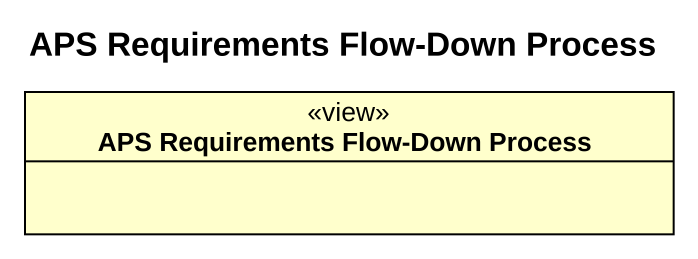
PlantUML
@startuml
title APS Requirements Flow-Down Process
hide circle
hide empty members
class "APS Requirements Flow-Down Process" as APS_Requirements_Flow_Down <<view>>
@enduml
